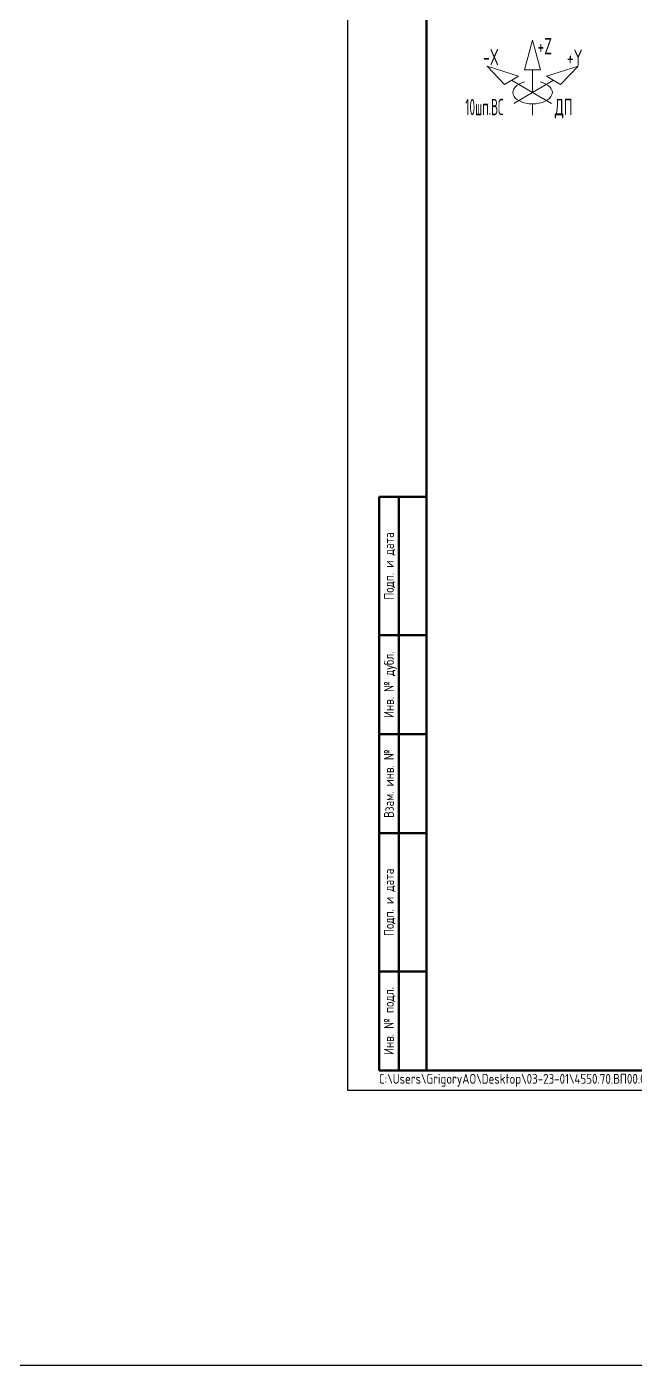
# Model space of a CAD drawing. Header units: millimetres. Extents: x 10051 to 26505, y 4675 to 5194.
# Drawn here: x 13930.5 to 14084.3, y 4674.7 to 5013.1 of the extents above; entities that cross this region are included whole.
import ezdxf
from ezdxf.enums import TextEntityAlignment as Align

# ---------------------------------------------------------------- set-up
doc = ezdxf.new("R2010")
doc.units = ezdxf.units.MM
doc.layers.get('0').update_dxf_attribs({"lineweight": 15})
for name, color, linetype, lineweight in [('OFORMLENIE', 7, 'Continuous', 25), ('подложка', 252, 'Continuous', 9), ('Построение', 7, 'Continuous', 30)]:
    doc.layers.add(name, color=color, linetype=linetype, lineweight=lineweight)
doc.styles.add('GOST_2.304', font='CS_Gost2304.shx', dxfattribs={"height": 2.5})
doc.styles.add('Style-CS_Gost2304', font='CS_Gost2304.shx')
doc.styles.add('TNR_30', font='times.ttf', dxfattribs={"height": 3})

# ---------------------------------------------------------------- blocks, each defined once
blk = doc.blocks.new('*U1752')
at = {"linetype": 'ByBlock', "lineweight": -2}
blk.add_lwpolyline([(420, 297), (0, 297), (0, 0), (420, 0)], close=True, dxfattribs=at)
at = {"linetype": 'ByBlock', "lineweight": 50}
blk.add_lwpolyline([(20, 292), (415, 292), (415, 5), (20, 5)], close=True, dxfattribs=at)
at = {"linetype": 'ByBlock', "lineweight": -2, "insert": (8, 2.5), "char_height": 2.5, "attachment_point": 4, "style": 'GOST_2.304'}
blk.add_mtext('C:\\\\Users\\\\GrigoryAO\\\\Desktop\\\\03-23-01\\\\4550.70.ВП00.008.0155.362632.20.005 ТОП-2\\\\4550.70.ВП00.008.0155.362632.20.005СБ.Л00.РЕВ0.DWG', dxfattribs=at)
at = {"linetype": 'ByBlock', "lineweight": -2, "style": 'TNR_30'}
blk.add_attdef('ВЕРХНИЙ_НОМЕР_ЛИСТА', text='', height=3, dxfattribs=at).set_placement((410, 287), align=Align.MIDDLE_CENTER)
blk = doc.blocks.new('ST_Left')
at = {"color": 2, "linetype": 'ByBlock', "lineweight": 50}
for p, q in [((8, 150), (8, 5)), ((20, 150), (8, 150)), ((13, 5), (13, 150)), ((8, 115), (20, 115)), ((8, 90), (20, 90)), ((20, 65), (8, 65)), ((20, 30), (8, 30)), ((8, 5), (20, 5))]:
    blk.add_line(p, q, dxfattribs=at)
at = {"color": 0, "linetype": 'ByBlock', "lineweight": -2, "style": 'GOST_2.304'}
for s, p in [('Подп. и дата', (10.5, 132.5)), ('Инв. № дубл.', (10.5, 102.5)), ('Взам. инв. №', (10.5, 77.5)), ('Подп. и дата', (10.5, 47.5)), ('Инв. № подл.', (10.5, 17.5))]:
    blk.add_text(s, height=2.5, rotation=90, dxfattribs=at).set_placement(p, align=Align.MIDDLE_CENTER)
at = {"color": 0, "linetype": 'ByBlock', "lineweight": -2, "style": 'GOST_2.304', "flags": 8}
for tag, p in [('ДУБЛ_ДАТА', (16.5, 141.25)), ('НОМЕР_ДУБЛ', (16.5, 102.5)), ('ВЗАМ_ИНВ', (16.5, 77.5)), ('ИНВ_ДАТА', (16.5, 56.25)), ('ИНВ_НОМЕР', (16.5, 17.5))]:
    blk.add_attdef(tag, text='', height=2.5, rotation=90, dxfattribs=at).set_placement(p, align=Align.MIDDLE_CENTER)

msp = doc.modelspace()

# ---------------------------------------------------------------- linework, layer by layer
at = {"layer": 'подложка'}
for p, q in [((14058.34, 4996.46, -4.87), (14058.34, 5002.17, -4.87)), ((14058.34, 4996.46, -4.87), (14053.04, 4999.52, -4.87)), ((14058.34, 4996.46, -4.87), (14063.64, 4999.52, -4.87)), ((14058.34, 4996.46, -4.87), (14053.57, 4993.7, -4.87)), ((14058.34, 4996.46, -4.87), (14063.11, 4993.7, -4.87)), ((14058.34, 4990.74, -4.87), (14058.34, 4993.6, -4.87))]:
    msp.add_line(p, q, dxfattribs=at)
msp.add_ellipse((14058.34, 4996.46, -4.87), major_axis=(-5, 0), ratio=0.57735, start_param=5.105088, end_param=10.602875, dxfattribs=at)
for points in [[(14058.34, 5009.67, -4.87), (14056.34, 5002.17, -4.87), (14060.34, 5002.17, -4.87)], [(14046.85, 5003.09, -4.87), (14054.8, 5000.54, -4.87), (14051.27, 4998.5, -4.87)], [(14069.83, 5003.09, -4.87), (14061.88, 5000.54, -4.87), (14065.41, 4998.5, -4.87)]]:
    msp.add_3dface(points, dxfattribs=at)
at = {"layer": 'Построение', "color": 3}
msp.add_lwpolyline([(10050.53, 4674.72), (26505.36, 4674.72), (26505.36, 5194.3), (10050.53, 5194.3)], close=True, dxfattribs=at)

# ---------------------------------------------------------------- block references
at = {"layer": 'OFORMLENIE'}
for name in ['*U1752', 'ST_Left']:
    msp.add_blockref(name, (14011.53, 4744.24), dxfattribs=at)

# ---------------------------------------------------------------- texts
at = {"layer": 'подложка', "style": 'Style-CS_Gost2304'}
for s, width, p in [('-X', 0.75, (14045.84, 5007.46, -4.87)), ('+Z', 0.75, (14059.59, 5010.21, -4.87)), ('10шп.ВС', 0.628788, (14041.34, 4994.83, -4.87)), ('ДП', 0.75, (14063.97, 4994.83, -4.87))]:
    msp.add_text(s, height=4.125, dxfattribs=dict(at, width=width)).set_placement(p, align=Align.TOP_LEFT)
at = {"layer": 'подложка', "style": 'Style-CS_Gost2304', "width": 0.75}
msp.add_text('+Y', height=4.125, dxfattribs=at).set_placement((14070.97, 5007.33, -4.87), align=Align.TOP_RIGHT)

doc.saveas('drawing.dxf')
